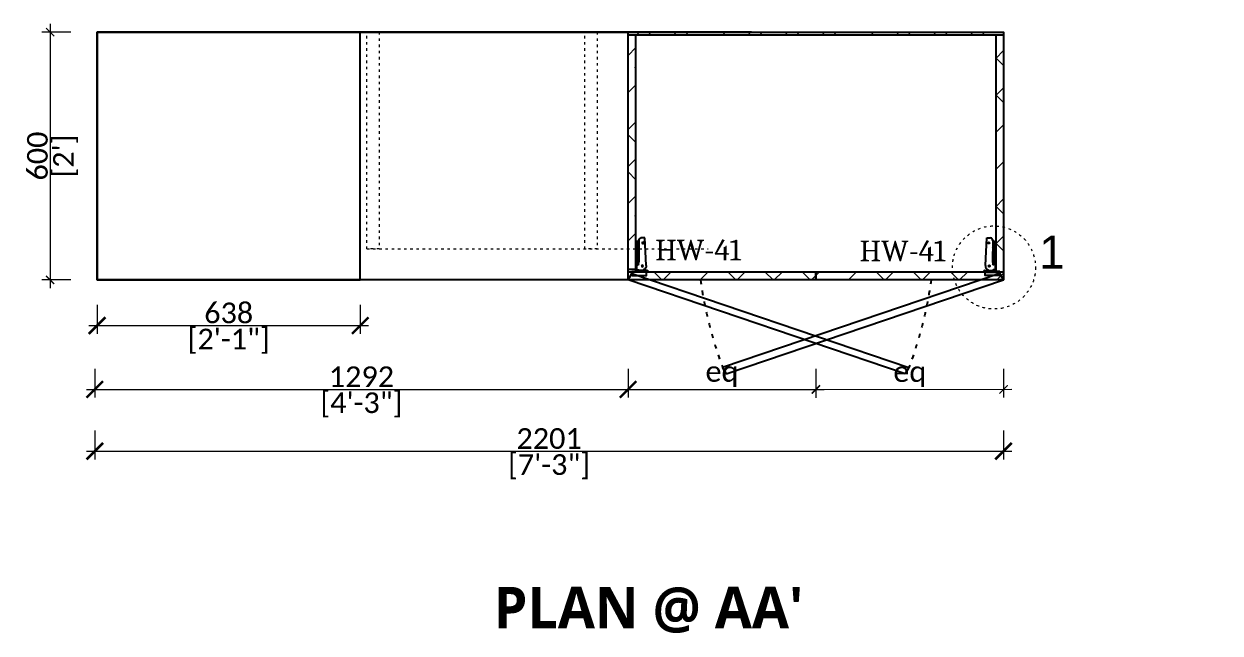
# Model space of a CAD drawing. Header units: millimetres. Extents: x 4214494 to 4225021, y -175262 to -164158.
# Drawn here: x 4218154 to 4221051, y -170747 to -169272 of the extents above; entities that cross this region are included whole.
import ezdxf
from ezdxf.entities.mleader import LeaderData, LeaderLine
from ezdxf.math import Vec2, Vec3

# ---------------------------------------------------------------- set-up
doc = ezdxf.new("R2010")
doc.units = ezdxf.units.MM
doc.header["$LTSCALE"] = 0.5
doc.header["$MEASUREMENT"] = 0
doc.header["$PDMODE"] = 2
doc.linetypes.add('6TH FL INTERNAL WALL$0$HIDDEN', pattern=[9.525, 6.35, -3.175])
doc.linetypes.add('ACAD_ISO03W100', pattern=[30, 12, -18])
doc.layers.add('.', color=5, linetype='Continuous', lineweight=5)
doc.layers.add('dim', color=44, linetype='Continuous', lineweight=9)
for name, color, linetype in [('BG&E - DIMENSIONS', 7, 'Continuous'), ('door', 1, 'Continuous'), ('PDF_SS', 1, 'Continuous')]:
    doc.layers.add(name, color=color, linetype=linetype)
doc.layers.add('PDF_fun', color=32, linetype='Continuous', true_color=0xb85b00)
doc.styles.get("Standard").update_dxf_attribs({"font": 'arial.ttf'})
doc.styles.add('TEXT-50', font='calibril.ttf', dxfattribs={"height": 50})
doc.styles.add('TITAN', font='Cambria Math.ttf')
doc.styles.add('Titan-Fastrack', font='segoeuil.ttf')
doc.dimstyles.new('DIM-50', dxfattribs={"dimtxt": 50, "dimasz": 40, "dimexe": 20, "dimexo": 0.0625, "dimgap": 5, "dimtad": 1, "dimdec": 0, "dimzin": 0, "dimdsep": 46, "dimtxsty": 'TEXT-50', "dimblk": 'ARCHTICK', "dimcen": 0.09, "dimdle": 20, "dimclrd": 150, "dimclre": 8, "dimclrt": 7, "dimadec": 0, "dimazin": 0, "dimtfac": 1, "dimtdec": 0, "dimtofl": 0, "dimtmove": 0, "dimatfit": 3, "dimldrblk": 'OPEN30', "dimfxl": 50, "dimfxlon": 1, "dimtolj": 1, "dimtzin": 0, "dimlwd": 5, "dimlwe": 0, "dimarcsym": 0})

# ---------------------------------------------------------------- blocks, each defined once
blk = doc.blocks.new('_ArchTick')
at = {"color": 0, "linetype": 'ByBlock', "const_width": 0.15}
blk.add_lwpolyline([(-0.5, -0.5), (0.5, 0.5)], dxfattribs=at)
blk = doc.blocks.new('*D37')
at = {"layer": 'Defpoints', "color": 0, "lineweight": 0, "transparency": 16777216}
for p in [(4219617.2, -169797.7), (4220071.8, -169873.4), (4220071.8, -170157.2)]:
    blk.add_point(p, dxfattribs=at)
at = {"layer": 'dim', "color": 8, "linetype": 'Continuous', "lineweight": 0, "transparency": 16777216}
for p, q in [((4219617.2, -170107.2), (4219617.2, -170177.2)), ((4220071.8, -170107.2), (4220071.8, -170177.2))]:
    blk.add_line(p, q, dxfattribs=at)
at = {"layer": 'dim', "color": 150, "linetype": 'Continuous', "lineweight": 5, "transparency": 16777216}
blk.add_line((4219597.2, -170157.2), (4220091.8, -170157.2), dxfattribs=at)
at = {"layer": 'dim', "color": 150, "lineweight": 5, "transparency": 16777216, "xscale": 20, "yscale": 20, "zscale": 20, "rotation": 180}
blk.add_blockref('_ArchTick', (4219617.2, -170157.2), dxfattribs=at)
at = {"layer": 'dim', "color": 150, "lineweight": 5, "transparency": 16777216, "xscale": 20, "yscale": 20, "zscale": 20}
blk.add_blockref('_ArchTick', (4220071.8, -170157.2), dxfattribs=at)
at = {"layer": 'dim', "color": 7, "transparency": 16777216, "insert": (4219844.5, -170120.1), "char_height": 50, "attachment_point": 5, "style": 'TEXT-50'}
blk.add_mtext('\\A1;eq', dxfattribs=at)
blk = doc.blocks.new('_Open30')
at = {"color": 0, "linetype": 'ByBlock', "lineweight": -2}
for p, q in [((-1, 0.268), (0, 0)), ((0, 0), (-1, -0.268)), ((0, 0), (-1, 0))]:
    blk.add_line(p, q, dxfattribs=at)
blk = doc.blocks.new('*D38')
at = {"layer": 'Defpoints', "color": 0, "lineweight": 0, "transparency": 16777216}
for p in [(4220071.8, -169892.8), (4220526.5, -169892.1), (4220526.8, -170157.2)]:
    blk.add_point(p, dxfattribs=at)
at = {"layer": 'dim', "color": 8, "linetype": 'Continuous', "lineweight": 0, "transparency": 16777216}
for p, q in [((4220072.1, -170107.8), (4220072.2, -170177.8)), ((4220526.8, -170107.2), (4220526.9, -170177.2))]:
    blk.add_line(p, q, dxfattribs=at)
at = {"layer": 'dim', "color": 150, "linetype": 'Continuous', "lineweight": 5, "transparency": 16777216}
blk.add_line((4220052.2, -170157.8), (4220546.8, -170157.1), dxfattribs=at)
at = {"layer": 'dim', "color": 150, "lineweight": 5, "transparency": 16777216, "xscale": 20, "yscale": 20, "zscale": 20}
for p, rotation in [((4220072.2, -170157.8), 180.0807878700329), ((4220526.8, -170157.2), 0.080787870032937)]:
    blk.add_blockref('_ArchTick', p, dxfattribs=dict(at, rotation=rotation))
at = {"layer": 'dim', "color": 7, "transparency": 16777216, "insert": (4220299.5, -170120.5), "char_height": 50, "attachment_point": 5, "rotation": 0.0808, "style": 'TEXT-50'}
blk.add_mtext('\\A1;eq', dxfattribs=at)
blk = doc.blocks.new('A$C72CB2CA3')
at = {"layer": 'door', "color": 35}
blk.add_lwpolyline([(-37.66, -12.75), (0, 0), (-0.5, 0.87), (-38.16, -11.88)], close=True, dxfattribs=at)
at = {"layer": 'door', "color": 35, "linetype": 'ACAD_ISO03W100', "ltscale": 0.1}
blk.add_arc((14.35, 7.8), 56.07, 187.9751, 200.5482, dxfattribs=at)
blk = doc.blocks.new('HINGE X')
for p, q in [((106608.1, -32746.1), (106611.1, -32679.2)), ((106611.1, -32679.2), (106620.7, -32679.2)), ((106625.7, -32685.5), (106625.5, -32737.5)), ((106625.7, -32686), (106627.4, -32686)), ((106628.3, -32687.3), (106628.9, -32736.6)), ((106612.7, -32691.2), (106619.3, -32691.2)), ((106616, -32694.2), (106616, -32688.4)), ((106626.7, -32697.5), (106626.7, -32702.1)), ((106629, -32706.4), (106629, -32705.7)), ((106629.4, -32707.3), (106631, -32707.3)), ((106631, -32687.9), (106631, -32738.3)), ((106631, -32687.9), (106633.1, -32687.9)), ((106617.2, -32744.4), (106617.2, -32750.2)), ((106630.9, -32742.2), (106624.7, -32742.2)), ((106626.2, -32738.3), (106628.4, -32738.3)), ((106627.8, -32744.9), (106627.8, -32739.1)), ((106627.8, -32742.2), (106627.8, -32744.9)), ((106627.8, -32742.2), (106630.9, -32742.2)), ((106628.7, -32717.6), (106631, -32717.6)), ((106631.6, -32741.2), (106631.5, -32760.6)), ((106631.6, -32741.2), (106631.6, -32738.6)), ((106631.6, -32738.6), (106633.1, -32738.6)), ((106604.4, -32759.5), (106604.4, -32762.2)), ((106606, -32757.8), (106629.8, -32757.8)), ((106614.3, -32747.3), (106619.9, -32747.3)), ((106614.3, -32756.1), (106614.3, -32757.8)), ((106630.5, -32758.7), (106630.6, -32760.6))]:
    blk.add_line(p, q)
for points in [[(106625.6, -32705.7), (106628.5, -32705.7)], [(106628.5, -32707.6), (106625.6, -32707.6)], [(106625.6, -32715.3), (106628.6, -32715.3)], [(106629, -32705.7), (106631, -32705.7), (106631, -32708.8), (106628.6, -32708.8)], [(106628.7, -32718.4), (106625.6, -32718.4)]]:
    blk.add_lwpolyline(points)
for points in [[(106607.4, -32762.2), (106641.7, -32762.2), (106641.7, -32770.1), (106607.4, -32770.1)], [(106643, -32760.6), (106630.4, -32760.6), (106630.4, -32762.1), (106643, -32762.1)]]:
    blk.add_lwpolyline(points, close=True)
for centre, radius in [((106616.1, -32691.2), 1.81), ((106617.3, -32747.3), 1.87), ((106627.8, -32742.2), 1.92)]:
    blk.add_circle(centre, radius)
for centre, radius, start, end in [((106618.6, -32686), 7.16, 4.0987, 72.7562), ((106627.1, -32687.2), 1.21, 358.069, 76.4835), ((106624.2, -32700.8), 2.78, 300.1899, 331.9894), ((106624.3, -32698.7), 2.73, 28.1365, 58.7842), ((106631.9, -32691.5), 3.71, 104.1331, 162.1364), ((106628.5, -32705.7), 0.496, 354.0217, 93.0324), ((106629.8, -32708.5), 1.29, 105.4282, 157.8475), ((106631.1, -32718.1), 2.51, 93.497, 167.6825), ((106629.9, -32706.6), 0.857, 167.1745, 236.9403), ((106626.2, -32737.6), 0.696, 169.4497, 274.7525), ((106627.9, -32742.2), 3.89, 14.3637, 82.5593), ((106630.1, -32736.7), 1.26, 175.0532, 227.1396), ((106629, -32740.9), 3.23, 34.3735, 84.1114), ((106605.8, -32759.3), 1.49, 85.0391, 187.208), ((106617.6, -32747.2), 9.55, 173.354, 249.5705), ((106627.8, -32758.1), 1.67, 8.5043, 171.4957), ((106629.7, -32758.7), 0.842, 359.4907, 82.919)]:
    blk.add_arc(centre, radius, start, end)
blk = doc.blocks.new('*D39')
at = {"layer": 'Defpoints', "color": 0, "lineweight": 0, "transparency": 16777216}
for p in [(4219034.5, -169292.2, 0), (4218217, -169892.1), (4219034.5, -169892.1, 0)]:
    blk.add_point(p, dxfattribs=at)
at = {"layer": 'dim', "color": 8, "linetype": 'Continuous', "lineweight": 0, "transparency": 16777216}
for p, q in [((4218267, -169292.2), (4218197, -169292.2)), ((4218267, -169892.1), (4218197, -169892.1))]:
    blk.add_line(p, q, dxfattribs=at)
at = {"layer": 'dim', "color": 150, "linetype": 'Continuous', "lineweight": 5, "transparency": 16777216}
blk.add_line((4218217, -169272.2), (4218217, -169912.1), dxfattribs=at)
at = {"layer": 'dim', "color": 150, "lineweight": 5, "transparency": 16777216, "xscale": 20, "yscale": 20, "zscale": 20}
for p, rotation in [((4218217, -169292.2), 90), ((4218217, -169892.1), 270)]:
    blk.add_blockref('_ArchTick', p, dxfattribs=dict(at, rotation=rotation))
at = {"layer": 'dim', "color": 7, "transparency": 16777216, "char_height": 50, "attachment_point": 5, "rotation": 90, "style": 'TEXT-50'}
for s, insert in [('\\A1;600', (4218186.5, -169592.2)), ("\\A1;[2']", (4218254.7, -169592.2))]:
    blk.add_mtext(s, dxfattribs=dict(at, insert=insert))
blk = doc.blocks.new('*D60')
at = {"color": 8, "linetype": 'Continuous', "lineweight": 0, "transparency": 16777216}
for p, q in [((4218325.2, -170107.2), (4218325.2, -170177.2)), ((4219617.2, -170107.2), (4219617.2, -170177.2))]:
    blk.add_line(p, q, dxfattribs=at)
at = {"color": 150, "linetype": 'Continuous', "lineweight": 5, "transparency": 16777216}
blk.add_line((4218305.2, -170157.2), (4219637.2, -170157.2), dxfattribs=at)
at = {"layer": 'Defpoints', "color": 0, "lineweight": 0, "transparency": 16777216}
for p in [(4219617.2, -169873.4, 0), (4218325.2, -169892.1, 0), (4219617.2, -170157.2)]:
    blk.add_point(p, dxfattribs=at)
at = {"color": 150, "lineweight": 5, "transparency": 16777216, "xscale": 40, "yscale": 40, "zscale": 40, "rotation": 180}
blk.add_blockref('_ArchTick', (4218325.2, -170157.2), dxfattribs=at)
at = {"color": 150, "lineweight": 5, "transparency": 16777216, "xscale": 40, "yscale": 40, "zscale": 40}
blk.add_blockref('_ArchTick', (4219617.2, -170157.2), dxfattribs=at)
at = {"color": 7, "transparency": 16777216, "char_height": 50, "attachment_point": 5, "style": 'TEXT-50'}
for s, insert in [('\\A1;1292', (4218971.2, -170126.6)), ('\\A1;[4\'-3"]', (4218971.2, -170194.9))]:
    blk.add_mtext(s, dxfattribs=dict(at, insert=insert))
blk = doc.blocks.new('*D61')
at = {"color": 8, "linetype": 'Continuous', "lineweight": 0, "transparency": 16777216}
for p, q in [((4218325.2, -170257), (4218325.2, -170327)), ((4220526.5, -170257), (4220526.5, -170327))]:
    blk.add_line(p, q, dxfattribs=at)
at = {"color": 150, "linetype": 'Continuous', "lineweight": 5, "transparency": 16777216}
blk.add_line((4218305.2, -170307), (4220546.5, -170307), dxfattribs=at)
at = {"layer": 'Defpoints', "color": 0, "lineweight": 0, "transparency": 16777216}
for p in [(4220526.5, -169708.1, 0), (4218325.2, -169892.1, 0), (4220526.5, -170307)]:
    blk.add_point(p, dxfattribs=at)
at = {"color": 150, "lineweight": 5, "transparency": 16777216, "xscale": 40, "yscale": 40, "zscale": 40, "rotation": 180}
blk.add_blockref('_ArchTick', (4218325.2, -170307), dxfattribs=at)
at = {"color": 150, "lineweight": 5, "transparency": 16777216, "xscale": 40, "yscale": 40, "zscale": 40}
blk.add_blockref('_ArchTick', (4220526.5, -170307), dxfattribs=at)
at = {"color": 7, "transparency": 16777216, "char_height": 50, "attachment_point": 5, "style": 'TEXT-50'}
for s, insert in [('\\A1;2201', (4219425.8, -170276.5)), ('\\A1;[7\'-3"]', (4219425.8, -170344.7))]:
    blk.add_mtext(s, dxfattribs=dict(at, insert=insert))
blk = doc.blocks.new('*D62')
at = {"layer": 'BG&E - DIMENSIONS', "color": 8, "linetype": 'Continuous', "lineweight": 0, "transparency": 16777216}
for p, q in [((4218330.9, -169952.8), (4218330.9, -170022.8)), ((4218968.4, -169952.8), (4218968.4, -170022.8))]:
    blk.add_line(p, q, dxfattribs=at)
at = {"layer": 'BG&E - DIMENSIONS', "color": 150, "linetype": 'Continuous', "lineweight": 5, "transparency": 16777216}
blk.add_line((4218310.9, -170002.8), (4218988.4, -170002.8), dxfattribs=at)
at = {"layer": 'Defpoints', "color": 0, "lineweight": 0, "transparency": 16777216}
for p in [(4218330.9, -169892.1, 0), (4218968.4, -169892.1, 0), (4218968.4, -170002.8)]:
    blk.add_point(p, dxfattribs=at)
at = {"layer": 'BG&E - DIMENSIONS', "color": 150, "lineweight": 5, "transparency": 16777216, "xscale": 40, "yscale": 40, "zscale": 40, "rotation": 180}
blk.add_blockref('_ArchTick', (4218330.9, -170002.8), dxfattribs=at)
at = {"layer": 'BG&E - DIMENSIONS', "color": 150, "lineweight": 5, "transparency": 16777216, "xscale": 40, "yscale": 40, "zscale": 40}
blk.add_blockref('_ArchTick', (4218968.4, -170002.8), dxfattribs=at)
at = {"layer": 'BG&E - DIMENSIONS', "color": 7, "transparency": 16777216, "char_height": 50, "attachment_point": 5, "style": 'TEXT-50'}
for s, insert in [('\\A1;638', (4218649.7, -169972.3)), ('\\A1;[2\'-1"]', (4218649.7, -170040.6))]:
    blk.add_mtext(s, dxfattribs=dict(at, insert=insert))

msp = doc.modelspace()

# ---------------------------------------------------------------- hatches: boundary and pattern name
at = {"layer": '.', "true_color": 0x636466}
h = msp.add_hatch(dxfattribs=at)
h.set_pattern_fill('ANSI38', color=251, scale=19.997571)
h.set_pattern_definition([(45, (4141042.88, -133438.27), (-44.895827, 44.895827), []), (135, (4141042.88, -133438.27), (-134.687482, 44.895827), [158.73072, -95.23843])])
h.paths.add_polyline_path([(4219635.9, -169298.5), (4219617.2, -169298.5), (4219617.2, -169592.2), (4219635.9, -169592.2)])
h.paths.add_polyline_path([(4219635.9, -169592.2), (4219617.2, -169592.2), (4219617.2, -169867.1), (4219635.9, -169867.1)])
h.paths.add_polyline_path([(4220526.5, -169298.5), (4220507.7, -169298.5), (4220507.7, -169592.2), (4220526.5, -169592.2)])
h.paths.add_polyline_path([(4220526.5, -169592.2), (4220507.7, -169592.2), (4220507.7, -169873.4), (4220526.5, -169873.4)])
h.paths.add_polyline_path([(4220526.5, -169292.2), (4219617.2, -169292.2), (4219617.2, -169298.5), (4220526.5, -169298.5)])
h.paths.add_polyline_path([(4220071.8, -169892.1), (4220071.8, -169873.4), (4219617.2, -169873.4), (4219617.2, -169892.1)])
h.paths.add_polyline_path([(4220071.8, -169873.4), (4220071.8, -169892.1), (4220526.5, -169892.1), (4220526.5, -169873.4)])

# ---------------------------------------------------------------- linework, layer by layer
for p, q in [((4219915.7, -169292.2, 0), (4218330.9, -169292.2, 0)), ((4219617.2, -169292.2), (4220526.5, -169292.2)), ((4219617.2, -169298.5), (4219617.2, -169292.2)), ((4219617.2, -169298.5), (4220526.5, -169298.5)), ((4219617.2, -169873.4), (4219617.2, -169298.5)), ((4219635.9, -169873.4), (4219635.9, -169298.5)), ((4220507.7, -169298.5), (4220507.7, -169873.4)), ((4220526.5, -169292.2), (4220526.5, -169873.4)), ((4219635.9, -169867.1), (4219617.2, -169867.1)), ((4219617.2, -169892.1), (4219617.2, -169873.4)), ((4220071.8, -169873.4), (4219617.2, -169873.4)), ((4220526.5, -169873.4), (4220071.8, -169873.4)), ((4220526.5, -169873.4), (4220526.5, -169892.1)), ((4220071.8, -169892.1), (4219617.2, -169892.1)), ((4220526.5, -169892.1), (4220071.8, -169892.1))]:
    msp.add_line(p, q)
at = {"color": 251, "linetype": '6TH FL INTERNAL WALL$0$HIDDEN', "lineweight": 0, "ltscale": 9, "true_color": 0x636466, "transparency": 33554687}
msp.add_line((4219025.1, -169892.1, 0), (4219915.7, -169892.1, 0), dxfattribs=at)
at = {"elevation": 0}
for points in [[(4218330.9, -169292.2), (4220526.5, -169292.2), (4220526.5, -169892.1), (4218330.9, -169892.1)], [(4218968.4, -169292.2), (4218330.9, -169292.2), (4218330.9, -169892.1), (4218968.4, -169892.1)]]:
    msp.add_lwpolyline(points, close=True, dxfattribs=at)
for points in [[(4220071.8, -169892.1), (4220071.8, -169873.4)], [(4220071.8, -169873.4), (4220071.8, -169892.1)]]:
    msp.add_lwpolyline(points)
at = {"layer": 'PDF_fun', "linetype": 'ACAD_ISO03W100', "lineweight": 20}
msp.add_line((4218984.5, -169817.1, 0), (4219810.8, -169817.1, 0), dxfattribs=at)
at = {"layer": 'PDF_SS', "linetype": 'ACAD_ISO03W100', "lineweight": 20, "elevation": 0}
msp.add_lwpolyline([(4218984.5, -169292.2), (4219014.4, -169292.2), (4219014.4, -169817.1), (4218984.5, -169817.1)], close=True, dxfattribs=at)
at = {"layer": 'PDF_SS', "linetype": 'ACAD_ISO03W100', "lineweight": 20}
msp.add_lwpolyline([(4219512.3, -169292.2), (4219542.2, -169292.2), (4219542.2, -169817.1), (4219512.3, -169817.1)], close=True, dxfattribs=at)
msp.add_circle((4220503.5, -169862), 100.6, dxfattribs=at)

# ---------------------------------------------------------------- block references
for name, p, xscale, yscale, zscale in [('HINGE X', (4326256.1, -137115.2), -0.9998785525015691, 0.9998785525015691, 0.9998785525015691), ('HINGE X', (4113887.6, -137115.2), 0.9998785525015691, 0.9998785525015691, 0.9998785525015691), ('A$C72CB2CA3', (4219617.2, -169892.1), -17.82870540058738, 17.82870540058738, 17.82870540058738), ('A$C72CB2CA3', (4220526.5, -169892.1), 17.82870540058738, 17.82870540058738, 17.82870540058738)]:
    msp.add_blockref(name, p, dxfattribs=dict(xscale=xscale, yscale=yscale, zscale=zscale))

# ---------------------------------------------------------------- texts
at = {"insert": (4220612.7, -169784.8), "char_height": 80, "attachment_point": 1}
msp.add_mtext_dynamic_manual_height_columns('1', width=22.633, gutter_width=624.6, heights=[0], dxfattribs=at)
at = {"ltscale": 0.5, "insert": (4218569.3, -170747.4, 0), "char_height": 99.988, "width": 2174.231, "attachment_point": 7, "style": 'Titan-Fastrack'}
msp.add_mtext("\\pi722.32575;{\\fSegoe UI Light|b1|i0|c0|p34;PLAN @ AA'}", dxfattribs=at)

# ---------------------------------------------------------------- dimensions: what is measured, and where the dimension line sits
for base, p2, picture, middle in [((4220526.5, -170307, 0), (4220526.5, -169708.1), '*D61', (4219425.8, -170307, 0)), ((4219617.2, -170157.2, 0), (4219617.2, -169873.4), '*D60', (4218971.2, -170157.2, 0))]:
    dim = msp.add_linear_dim(base=base, p1=(4218325.2, -169892.1, 0), p2=p2, dimstyle='DIM-50', override={"dimpost": '\\X'})
    dim.commit()
    dim.dimension.update_dxf_attribs({"geometry": picture, "text_midpoint": middle})
at = {"layer": 'BG&E - DIMENSIONS'}
dim = msp.add_linear_dim(base=(4218968.4438, -170002.8464, 0.0485), p1=(4218330.9212, -169892.1287, 0.0485), p2=(4218968.4438, -169892.1287, 0.0485), dimstyle='DIM-50', override={"dimpost": '\\X'}, dxfattribs=at)
dim.commit()
dim.dimension.update_dxf_attribs({"geometry": '*D62', "text_midpoint": (4218649.6825, -170002.8464, 0.0485)})
at = {"layer": 'dim'}
dim = msp.add_linear_dim(base=(4218217, -169892.1, 0), p1=(4219034.5, -169292.2, 0), p2=(4219034.5, -169892.1, 0), angle=90, dimstyle='DIM-50', override={"dimasz": 20, "dimpost": '\\X', "dimtmove": 1}, dxfattribs=at)
dim.commit()
dim.dimension.update_dxf_attribs({"geometry": '*D39', "text_midpoint": (4218217, -169592.2, 0)})
dim = msp.add_linear_dim(base=(4220071.8, -170157.2), p1=(4219617.2, -169797.7), p2=(4220071.8, -169873.4), text='eq', dimstyle='DIM-50', override={"dimasz": 20, "dimpost": '\\X', "dimtmove": 1}, dxfattribs=at)
dim.commit()
dim.dimension.update_dxf_attribs({"geometry": '*D37', "text_midpoint": (4219844.5, -170120.1)})
dim = msp.add_aligned_dim(p1=(4220071.8, -169892.8), p2=(4220526.5, -169892.1), distance=-265, text='eq', dimstyle='DIM-50', override={"dimasz": 20, "dimpost": '\\X', "dimtmove": 1}, dxfattribs=at)
dim.commit()
dim.dimension.update_dxf_attribs({"geometry": '*D38', "text_midpoint": (4220299.5, -170120.5)})

# ---------------------------------------------------------------- leaders
ml = msp.add_multileader_mtext('Standard')
ml.set_content('HW-41', color=256, style='TITAN')
ml.set_leader_properties(color=252)
ml.build(insert=Vec2(0, 0))
ml.multileader.update_dxf_attribs({"text_right_attachment_type": 6, "dogleg_length": 0.36, "arrow_head_size": 50})
ctx = ml.context
ctx.base_point, ctx.char_height, ctx.arrow_head_size, ctx.landing_gap_size, ctx.plane_origin = Vec3(4219680.7, -169819.9), 49.99, 50, 2.25, Vec3(4219680.9, -169984.3)
ctx.right_attachment = 6
ctx.mtext.insert, ctx.mtext.width, ctx.mtext.flow_direction = Vec3(4219682.9, -169794.8), 873.253, 5
ml = msp.add_multileader_mtext('Standard')
ml.set_content('HW-41', color=256, style='TITAN')
ml.set_leader_properties(color=252)
ml.build(insert=Vec2(0, 0))
ml.multileader.update_dxf_attribs({"text_right_attachment_type": 6, "dogleg_length": 0.36, "arrow_head_size": 50})
ctx = ml.context
ctx.base_point, ctx.char_height, ctx.arrow_head_size, ctx.landing_gap_size, ctx.plane_origin = Vec3(4220175.6, -169822), 49.99, 50, 2.25, Vec3(4220175.9, -169986.4)
ctx.right_attachment = 6
ctx.mtext.insert, ctx.mtext.width, ctx.mtext.flow_direction = Vec3(4220177.9, -169796.9), 873.253, 5

doc.saveas('drawing.dxf')
